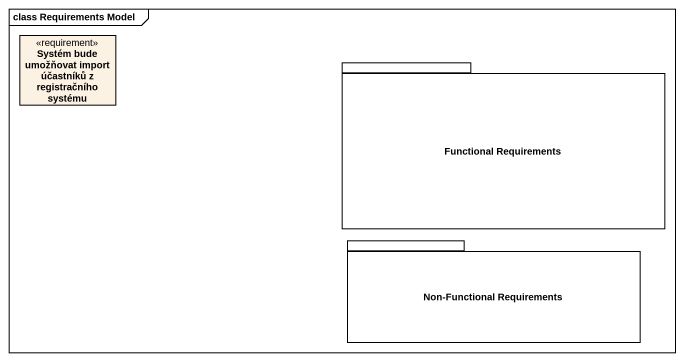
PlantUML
@startuml
mainframe class Requirements Model
hide circle
hide empty members
class "Systém bude umožňovat import účastníků z registračního systému" as Systém_bude_umožňovat <<requirement>>
package "Functional Requirements" as Functional_Requirements {
}
package "Non-Functional Requirements" as Non_Functional_Requirements {
}
@enduml
